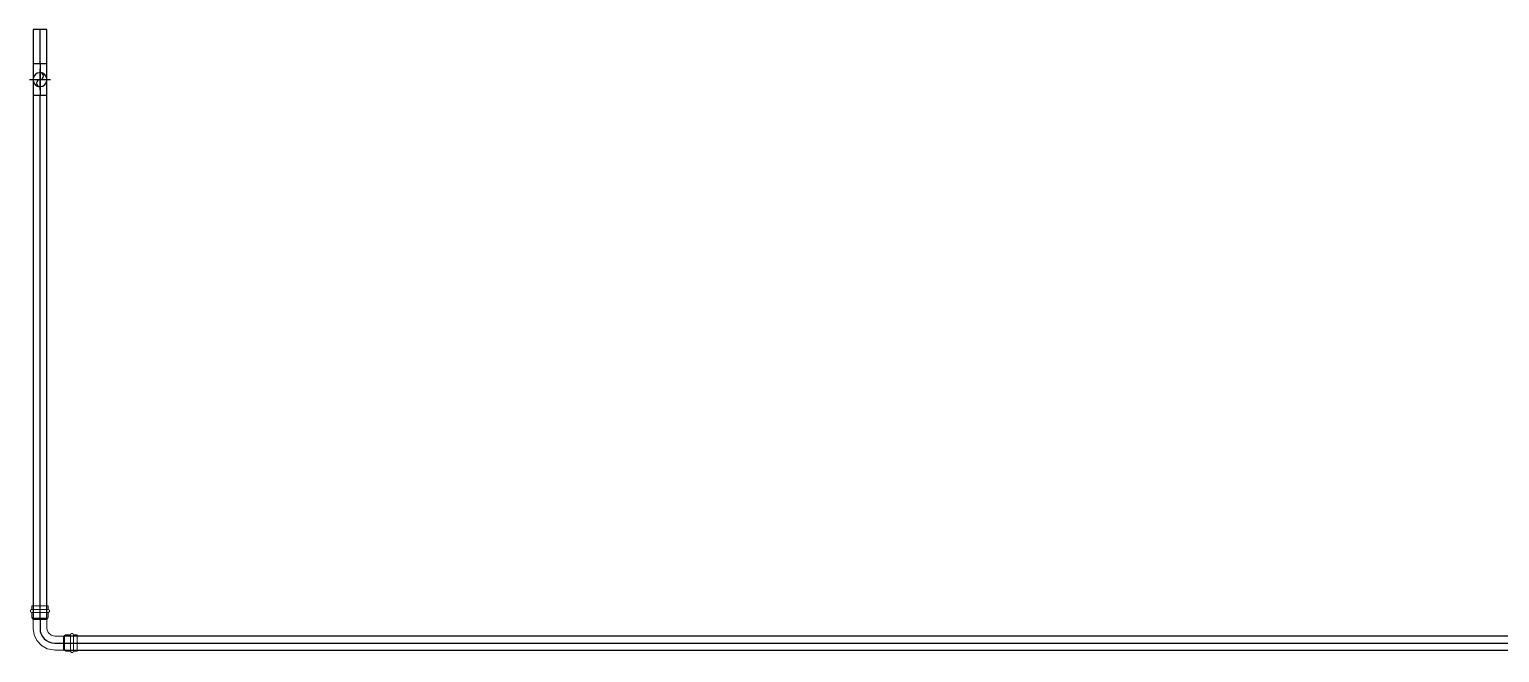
# Model space of a CAD drawing. Header units: inches. Extents: x -3325 to -59, y 5 to 733.
# Drawn here: x -3322.6 to -3183.6, y 125.1 to 184 of the extents above; entities that cross this region are included whole.
import ezdxf

# ---------------------------------------------------------------- set-up
doc = ezdxf.new("R2010")
doc.units = ezdxf.units.IN
doc.header["$MEASUREMENT"] = 0
doc.layers.add('P-PIPE', color=3, linetype='Continuous', lineweight=9)
doc.layers.add('X - REF - FP', color=7, linetype='Continuous', true_color=0xb90000)

# ---------------------------------------------------------------- blocks, each defined once
blk = doc.blocks.new('Victaulic-VicPress316-Elbow 90-45deg Style P568_P571 - Standard-523083-FIFTH LEVEL')
at = {"layer": 'P-PIPE'}
for p, q in [((-0.77, 3.52), (-0.77, 3.18)), ((0.77, 3.52), (-0.77, 3.52)), ((-0.77, 3.52), (0.77, 3.52)), ((-0.77, 3.18), (0.77, 3.18)), ((0.77, 3.18), (-0.77, 3.18)), ((-0.77, 2.89), (-0.77, 2.44)), ((-0.77, 2.89), (0.77, 2.89)), ((0.77, 2.89), (-0.77, 2.89)), ((-0.66, 3.52), (-0.66, 2.22)), ((-0.66, 3.52), (0.66, 3.52)), ((0.66, 3.52), (-0.66, 3.52)), ((0.66, 2.22), (0.66, 3.52)), ((0.77, 3.18), (0.77, 3.52)), ((0.77, 2.44), (0.77, 2.89)), ((-0.66, 2.33), (-0.66, 1.39)), ((0, 2.33), (-0.66, 2.33)), ((-0.66, 2.33), (0, 2.33)), ((-0.66, 2.22), (0.66, 2.22)), ((0.66, 2.22), (-0.66, 2.22)), ((0, 2.33), (0.66, 2.33)), ((0.66, 2.33), (0, 2.33)), ((0, 1.39), (0, 2.33)), ((0.66, 1.39), (0.66, 2.33)), ((-3.18, 0.77), (-3.52, 0.77)), ((-3.52, 0.77), (-3.52, -0.77)), ((-3.52, -0.77), (-3.52, 0.77)), ((-2.22, 0.66), (-3.52, 0.66)), ((-3.52, -0.66), (-3.52, 0.66)), ((-3.52, 0.66), (-3.52, -0.66)), ((-3.18, -0.77), (-3.18, 0.77)), ((-3.18, 0.77), (-3.18, -0.77)), ((-2.44, 0.77), (-2.89, 0.77)), ((-2.89, -0.77), (-2.89, 0.77)), ((-2.89, 0.77), (-2.89, -0.77)), ((-1.39, 0.66), (-2.33, 0.66)), ((-2.33, 0), (-2.33, 0.66)), ((-2.33, 0.66), (-2.33, 0)), ((-2.22, -0.66), (-2.22, 0.66)), ((-2.22, 0.66), (-2.22, -0.66)), ((-3.52, -0.66), (-2.22, -0.66)), ((-3.52, -0.77), (-3.18, -0.77)), ((-2.89, -0.77), (-2.44, -0.77)), ((-2.33, 0), (-2.33, -0.66)), ((-2.33, -0.66), (-2.33, 0)), ((-1.39, 0), (-2.33, 0)), ((-2.33, -0.66), (-1.39, -0.66))]:
    blk.add_line(p, q, dxfattribs=at)
at = {"layer": 'P-PIPE', "flags": 128}
for points in [[(-0.77, 2.89), (-0.89, 2.96), (-0.9, 3.1), (-0.79, 3.18), (-0.77, 3.18)], [(0.77, 3.18), (0.67, 3.18), (0.42, 3.18), (0.07, 3.18), (-0.3, 3.18), (-0.6, 3.18), (-0.75, 3.18), (-0.77, 3.18)], [(-0.77, 3.18), (-0.67, 3.18), (-0.42, 3.18), (-0.07, 3.18), (0.3, 3.18), (0.6, 3.18), (0.75, 3.18), (0.77, 3.18)], [(-0.77, 2.89), (-0.67, 2.89), (-0.42, 2.89), (-0.07, 2.89), (0.3, 2.89), (0.6, 2.89), (0.75, 2.89), (0.77, 2.89)], [(0.77, 2.89), (0.67, 2.89), (0.42, 2.89), (0.07, 2.89), (-0.3, 2.89), (-0.6, 2.89), (-0.75, 2.89), (-0.77, 2.89)], [(0.77, 3.18), (0.89, 3.11), (0.9, 2.98), (0.79, 2.89), (0.77, 2.89)], [(-0.66, 1.39), (-0.75, 1.04), (-1, 0.77), (-1.35, 0.66), (-1.39, 0.66)], [(-1.39, -0.66), (-0.78, -0.56), (-0.23, -0.29), (0.22, 0.13), (0.53, 0.67), (0.65, 1.27), (0.66, 1.39)], [(-0.66, 2.22), (-0.77, 2.41), (-0.77, 2.44)], [(0.77, 2.44), (0.68, 2.24), (0.66, 2.22)], [(-3.18, 0.77), (-3.11, 0.89), (-2.98, 0.9), (-2.89, 0.79), (-2.89, 0.77)], [(-3.18, 0.77), (-3.18, 0.67), (-3.18, 0.42), (-3.18, 0.07), (-3.18, -0.3), (-3.18, -0.6), (-3.18, -0.75), (-3.18, -0.77)], [(-3.18, -0.77), (-3.18, -0.67), (-3.18, -0.42), (-3.18, -0.07), (-3.18, 0.3), (-3.18, 0.6), (-3.18, 0.75), (-3.18, 0.77)], [(-2.89, -0.77), (-2.89, -0.67), (-2.89, -0.42), (-2.89, -0.07), (-2.89, 0.3), (-2.89, 0.6), (-2.89, 0.75), (-2.89, 0.77)], [(-2.89, 0.77), (-2.89, 0.67), (-2.89, 0.42), (-2.89, 0.07), (-2.89, -0.3), (-2.89, -0.6), (-2.89, -0.75), (-2.89, -0.77)], [(-2.44, 0.77), (-2.24, 0.68), (-2.22, 0.66)], [(-2.89, -0.77), (-2.96, -0.89), (-3.1, -0.9), (-3.18, -0.79), (-3.18, -0.77)], [(-2.22, -0.66), (-2.41, -0.77), (-2.44, -0.77)]]:
    blk.add_lwpolyline(points, dxfattribs=at)
at = {"layer": 'P-PIPE'}
blk.add_arc((-1.39, 1.39), 1.39, 270, 0, dxfattribs=at)

msp = doc.modelspace()

# ---------------------------------------------------------------- linework, layer by layer
at = {"layer": 'X - REF - FP'}
for p, q in [((-3322.24, 183.96), (-3322.24, 180.71)), ((-3320.93, 183.96), (-3322.24, 183.96)), ((-3321.58, 180.71), (-3321.58, 183.96)), ((-3321.58, 180.71), (-3321.58, 183.96)), ((-3320.93, 180.71), (-3320.93, 183.96)), ((-3320.93, 180.71), (-3322.24, 180.71)), ((-3322.24, 180.71), (-3322.24, 177.71)), ((-3321.58, 180.71), (-3321.58, 177.71)), ((-3320.93, 177.71), (-3320.93, 180.71)), ((-3321.58, 178.21), (-3321.58, 180.21)), ((-3322.58, 179.21), (-3320.58, 179.21)), ((-3322.24, 177.71), (-3322.24, 128.29)), ((-3320.93, 177.71), (-3322.24, 177.71)), ((-3321.58, 128.29), (-3321.58, 177.71)), ((-3321.58, 128.29), (-3321.58, 177.71)), ((-3320.93, 128.29), (-3320.93, 177.71)), ((-3320.93, 128.29), (-3322.24, 128.29)), ((-3321.58, 128.29), (-3321.58, 127.35)), ((-3168.7, 126.62), (-3319.25, 126.62)), ((-3319.25, 125.3), (-3319.25, 126.62)), ((-3320.19, 125.96), (-3319.25, 125.96)), ((-3320.19, 125.96), (-3318.06, 125.96)), ((-3319.25, 125.96), (-3168.7, 125.96)), ((-3319.25, 125.96), (-3168.7, 125.96)), ((-3319.25, 125.3), (-3168.7, 125.3))]:
    msp.add_line(p, q, dxfattribs=at)
for centre, radius, start, end in [((-3321.58, 179.21), 0.658, 0, 180), ((-3321.58, 179.21), 0.657, 90, 270), ((-3321.58, 179.54), 0.329, 270, 90), ((-3321.58, 179.21), 0.657, 270, 90), ((-3321.58, 179.21), 0.658, 180, 0), ((-3321.58, 178.88), 0.329, 90, 270), ((-3320.19, 127.35), 1.39, 180, 270)]:
    msp.add_arc(centre, radius, start, end, dxfattribs=at)

# ---------------------------------------------------------------- block references
at = {"layer": 'X - REF - FP', "rotation": 270}
msp.add_blockref('Victaulic-VicPress316-Elbow 90-45deg Style P568_P571 - Standard-523083-FIFTH LEVEL', (-3321.58, 125.96), dxfattribs=at)

doc.saveas('drawing.dxf')
